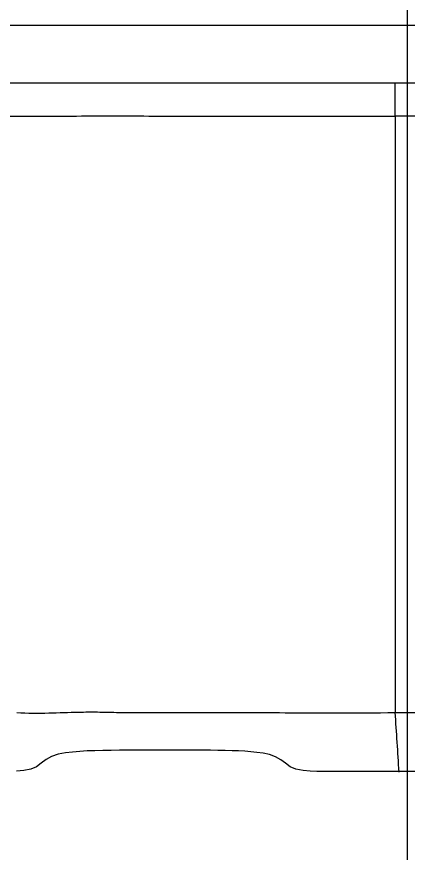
# Model space of a CAD drawing. Header units: millimetres. Extents: x -73584 to -37571, y -61249 to -50748.
# Drawn here: x -54557.2 to -54534.23, y -56887.27 to -56838.12 of the extents above; entities that cross this region are included whole.
import ezdxf

# ---------------------------------------------------------------- set-up
doc = ezdxf.new("R2010")
doc.units = ezdxf.units.MM
doc.header["$LTSCALE"] = 200
doc.linetypes.add('( Center )', pattern=[2, 1.25, -0.25, 0.25, -0.25])
doc.layers.add('DIM', color=3, linetype='Continuous')

# ---------------------------------------------------------------- blocks, each defined once
blk = doc.blocks.new('12586')
at = {"color": 7, "linetype": 'Continuous'}
for p, q in [((-40171.035, -54875.502), (-40072.109, -54875.502)), ((-40084.872, -54878.921), (-40158.409, -54878.921)), ((-40122.36, -54880.851), (-40122.359, -54878.921)), ((-40122.36, -54880.851), (-40122.36, -54915.888)), ((-40120.934, -54880.851), (-40122.36, -54880.851)), ((-40122.36, -54915.888), (-40121.643, -54915.889)), ((-40121.643, -54915.889), (-40120.933, -54915.888)), ((-40121.664, -54919.359), (-40121.96, -54919.359)), ((-40121.664, -54919.359), (-40121.664, -54926.049)), ((-40121.664, -54921.403), (-40121.664, -54926.049))]:
    blk.add_line(p, q, dxfattribs=at)
for points in [[(-40122.359, -54879.776), (-40122.359, -54879.242), (-40122.359, -54879.065), (-40122.359, -54878.957)], [(-40122.36, -54880.851), (-40122.36, -54880.474), (-40122.36, -54880.112), (-40122.359, -54879.776)], [(-40122.36, -54880.851), (-40122.36, -54892.507), (-40122.36, -54898.343), (-40122.36, -54904.186), (-40122.36, -54910.034), (-40122.36, -54915.888)], [(-40123.912, -54919.359), (-40124.829, -54919.358), (-40125.27, -54919.358), (-40125.698, -54919.359), (-40126.121, -54919.36), (-40126.543, -54919.358), (-40126.96, -54919.349), (-40127.358, -54919.331), (-40127.763, -54919.294), (-40128.187, -54919.214), (-40128.529, -54919.071), (-40128.807, -54918.871), (-40129.079, -54918.659), (-40129.378, -54918.487), (-40129.732, -54918.361), (-40130.104, -54918.28), (-40130.475, -54918.228), (-40130.831, -54918.192), (-40131.179, -54918.166), (-40131.549, -54918.147), (-40131.934, -54918.132), (-40132.341, -54918.121), (-40132.765, -54918.114), (-40133.196, -54918.11), (-40133.646, -54918.109), (-40134.12, -54918.109), (-40134.597, -54918.109), (-40135.077, -54918.109), (-40135.556, -54918.109), (-40136.037, -54918.109), (-40136.525, -54918.109), (-40137.021, -54918.108), (-40137.525, -54918.108), (-40138.026, -54918.109), (-40138.533, -54918.11), (-40139.032, -54918.113), (-40139.52, -54918.119), (-40139.99, -54918.131), (-40140.443, -54918.149), (-40140.874, -54918.175), (-40141.299, -54918.212), (-40141.716, -54918.265), (-40142.134, -54918.345), (-40142.532, -54918.473), (-40142.851, -54918.652), (-40143.129, -54918.872), (-40143.419, -54919.072), (-40143.752, -54919.212), (-40144.158, -54919.293), (-40144.59, -54919.333)], [(-40121.96, -54919.359), (-40122.953, -54919.359), (-40123.436, -54919.359), (-40123.912, -54919.359)], [(-40118.5, -54919.358), (-40119.417, -54919.359), (-40119.893, -54919.359), (-40120.376, -54919.359), (-40120.868, -54919.359), (-40121.664, -54919.359)], [(-40121.664, -54919.359), (-40121.664, -54919.463), (-40121.664, -54919.605), (-40121.664, -54919.805), (-40121.664, -54920.06), (-40121.664, -54920.357), (-40121.664, -54920.679), (-40121.664, -54921.03), (-40121.664, -54921.403)]]:
    blk.add_lwpolyline(points, dxfattribs=at)
blk.add_arc((-40746.107, -54958.35), 625.19, 3.572923, 3.89447, dxfattribs=at)
for points, knots in [([(-40147.06, -54880.851), (-40145.063, -54880.85), (-40141.445, -54880.843), (-40133.212, -54880.846), (-40126.975, -54880.852), (-40122.36, -54880.851)], [0, 0, 0, 0, 0.24252, 0.439426, 1, 1, 1, 1]), ([(-40144.571, -54915.886), (-40143.946, -54915.929), (-40142.73, -54915.925), (-40141.149, -54915.863), (-40139.878, -54915.849), (-40138.757, -54915.885), (-40137.53, -54915.888), (-40135.86, -54915.888), (-40133.84, -54915.895), (-40131.4, -54915.881), (-40128.704, -54915.9), (-40125.654, -54915.915), (-40123.501, -54915.903), (-40122.36, -54915.888)], [0, 0, 0, 0, 0.084662, 0.163892, 0.213833, 0.256288, 0.315263, 0.379647, 0.481859, 0.588056, 0.709229, 0.84597, 1, 1, 1, 1])]:
    blk.add_open_spline(points, degree=3, knots=knots, dxfattribs=at)
at = {"layer": 'DIM', "color": 1, "linetype": '( Center )'}
blk.add_line((-40121.647, -54934.237), (-40121.647, -54837.074), dxfattribs=at)
blk = doc.blocks.new('*U238')
at = {"layer": 'DIM', "color": 0}
blk.add_blockref('12586', (40121.647, 54909.248), dxfattribs=at)
blk = doc.blocks.new('*U239')
at = {"layer": 'DIM', "color": 0, "linetype": 'ByBlock', "lineweight": -2, "transparency": 16777216}
blk.add_blockref('*U238', (0, 0), dxfattribs=at)

msp = doc.modelspace()

# ---------------------------------------------------------------- block references
at = {"layer": 'DIM', "color": 0}
msp.add_blockref('*U239', (-54534.278, -56872.358), dxfattribs=at)

doc.saveas('drawing.dxf')
